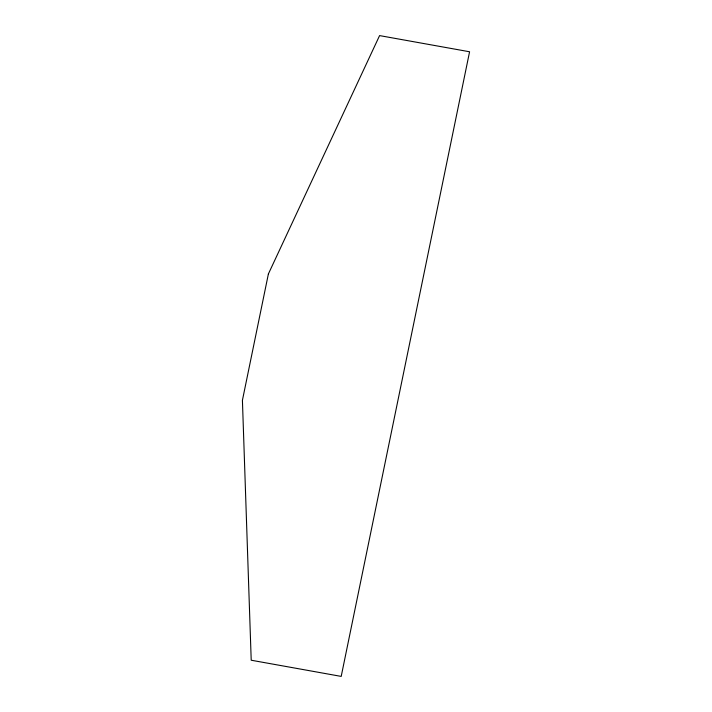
<?xml version="1.0" encoding="UTF-8"?>
<svg xmlns="http://www.w3.org/2000/svg" width="712" height="712" viewBox="0 0 712 712"><rect width="100%" height="100%" fill="white"/><g stroke="black" fill="none" stroke-linecap="round" stroke-linejoin="round"><path stroke-width="1.07" d="M268.388 273.951L242.418 400.304L251.211 660.229L341.199 676.4L469.582 51.771L379.585 35.6L268.388 273.951"/></g></svg>
